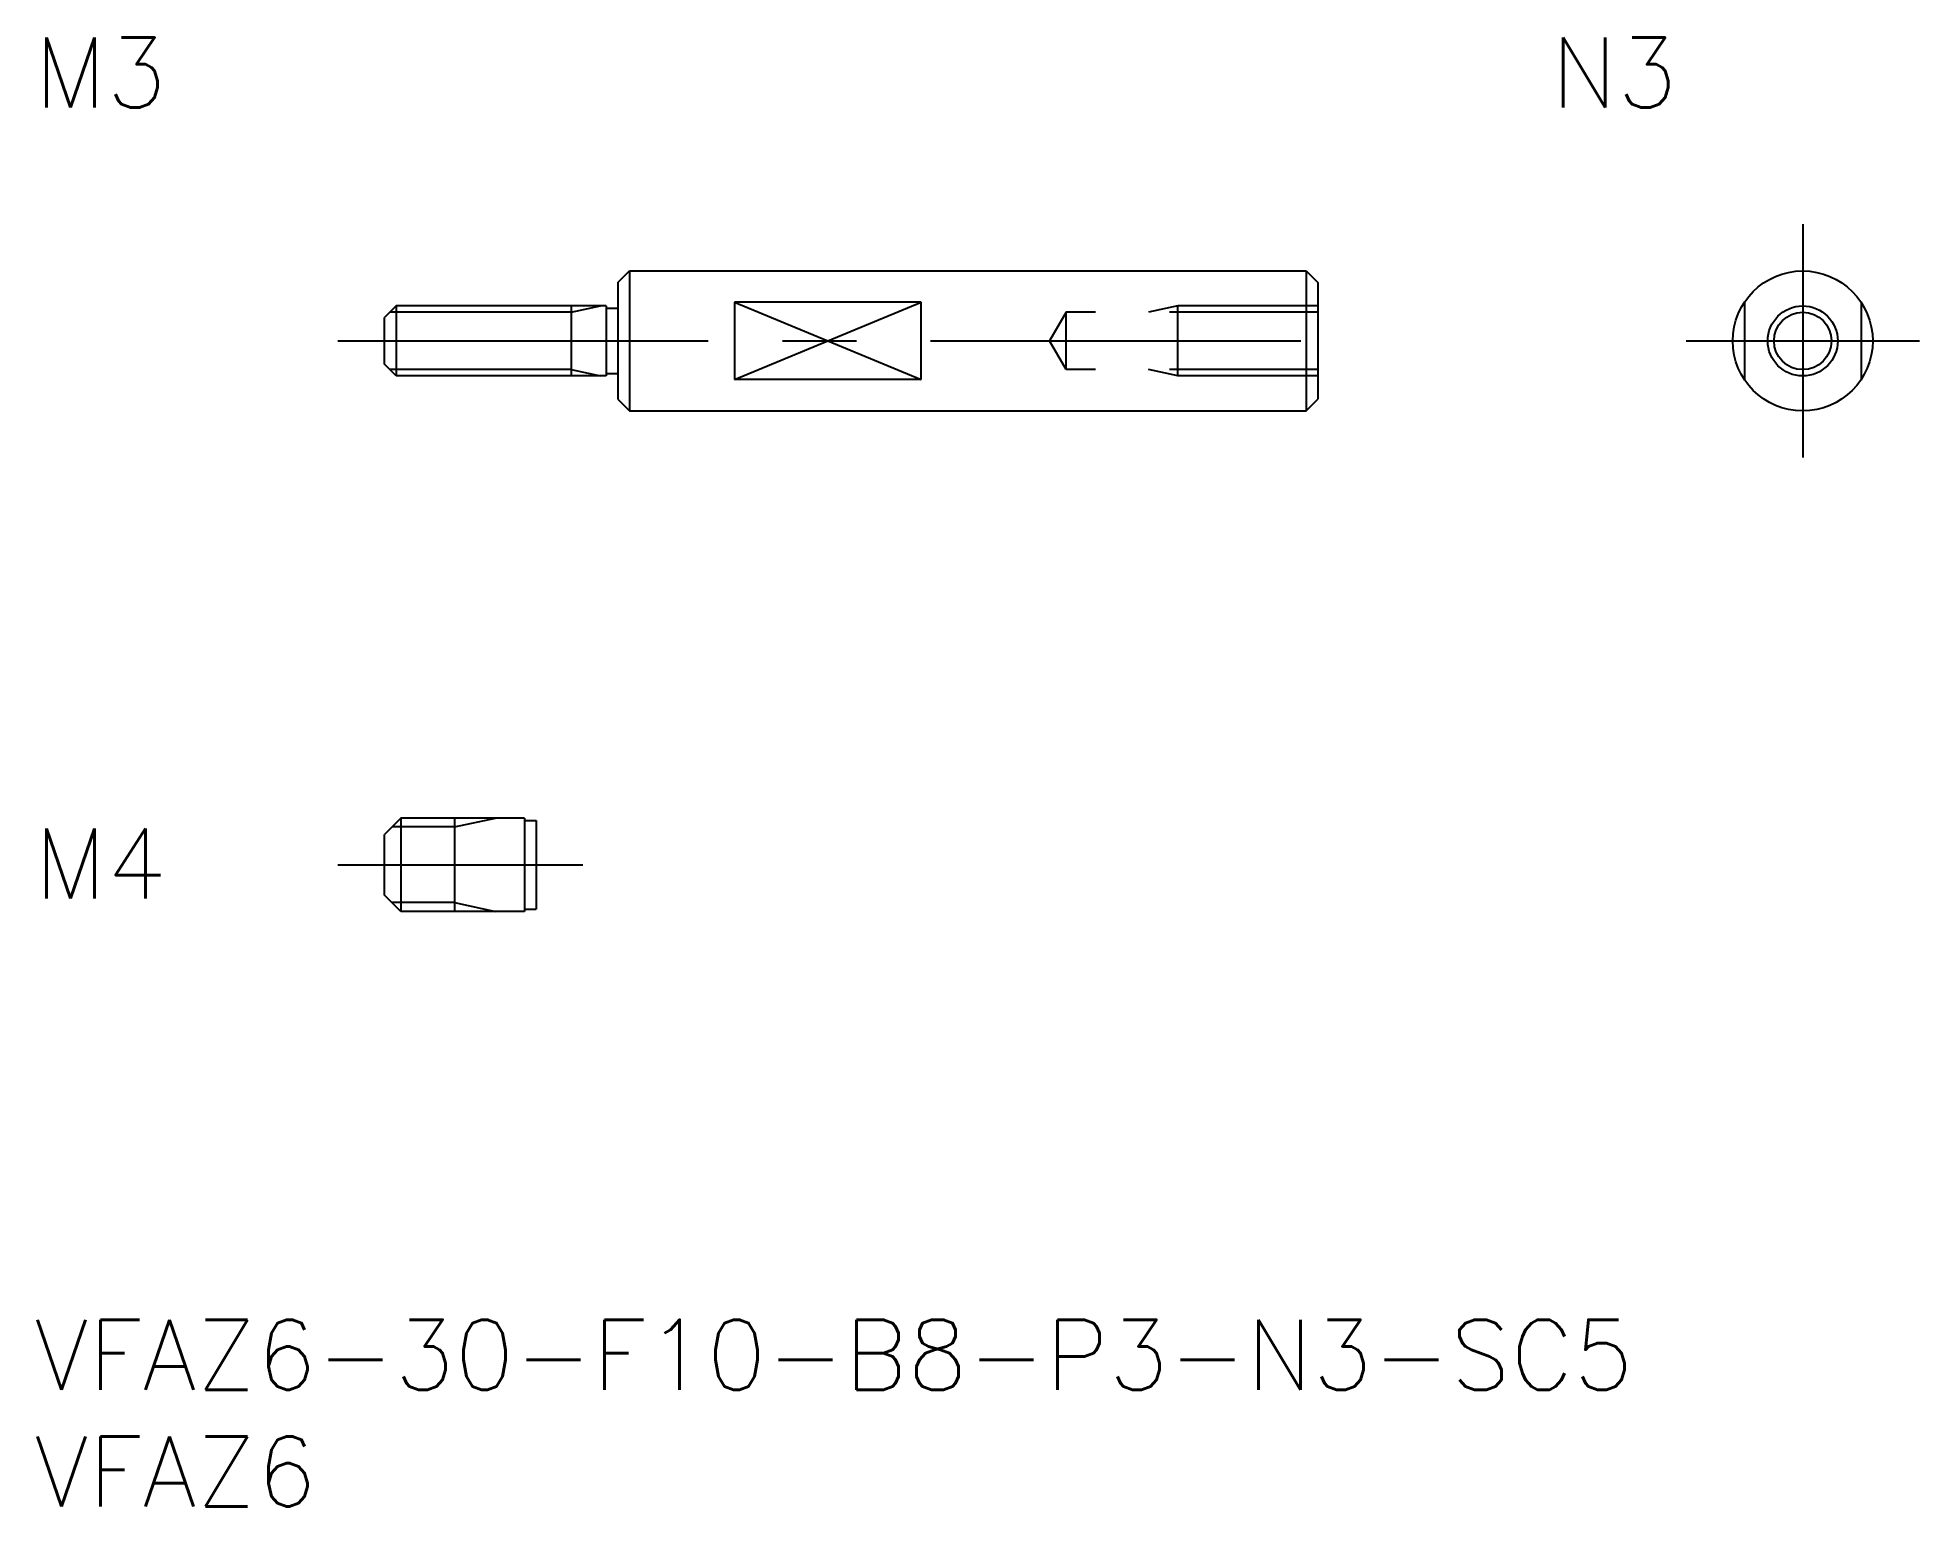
# Model space of a CAD drawing. Extents: x 0.1 to 80.8, y -8 to 55.
import ezdxf

# ---------------------------------------------------------------- set-up
doc = ezdxf.new("R2010")
doc.units = 0
doc.header["$LTSCALE"] = 0.5
doc.linetypes.add('CENTER', pattern=[50.8, 31.75, -6.35, 6.35, -6.35])
doc.linetypes.add('DASHED', pattern=[19.05, 12.7, -6.35])
for name, color, linetype in [('MSM_CENTER', 1, 'CENTER'), ('MSM_CONTINUOUS', 7, 'CONTINUOUS'), ('MSM_DASHED', 4, 'DASHED'), ('MSM_NARROW', 5, 'CONTINUOUS'), ('MSM_PART_NUMBER', 7, 'CONTINUOUS')]:
    doc.layers.add(name, color=color, linetype=linetype)
doc.styles.get("Standard").update_dxf_attribs({"font": 'txt.shx', "height": 1, "bigfont": 'bigfont.shx'})

# ---------------------------------------------------------------- blocks, each defined once
blk = doc.blocks.new('*U6')
at = {"layer": 'MSM_PART_NUMBER'}
blk.add_text('VFAZ6-30-F10-B8-P3-N3-SC5', height=3, dxfattribs=at).set_placement((0, -3))
blk = doc.blocks.new('*U7')
at = {"layer": 'MSM_PART_NUMBER'}
blk.add_text('VFAZ6', height=3, dxfattribs=at).set_placement((0, -8))
blk = doc.blocks.new('*U8')
at = {"layer": 'MSM_PART_NUMBER'}
blk.add_text('M4', height=3, dxfattribs=at).set_placement((0, 18.061))
blk = doc.blocks.new('*U9')
at = {"layer": 'MSM_PART_NUMBER'}
blk.add_text('M3', height=3, dxfattribs=at).set_placement((0, 51.953))
blk = doc.blocks.new('*U10')
at = {"layer": 'MSM_PART_NUMBER'}
blk.add_text('N3', height=3, dxfattribs=at).set_placement((65, 51.953))

msp = doc.modelspace()

# ---------------------------------------------------------------- linework, layer by layer
at = {"layer": 'MSM_CENTER'}
for p, q in [((75.785, 46.953), (75.785, 36.953)), ((13, 41.953), (57, 41.953)), ((70.785, 41.953), (80.785, 41.953)), ((13, 19.5), (23.5, 19.5))]:
    msp.add_line(p, q, dxfattribs=at)
at = {"layer": 'MSM_CONTINUOUS'}
for p, q in [((25, 44.453), (25.5, 44.953)), ((25, 44.453), (25, 39.453)), ((25.5, 44.953), (54.5, 44.953)), ((25.5, 44.953), (25.5, 38.953)), ((54.5, 44.953), (54.5, 38.953)), ((54.5, 44.953), (55, 44.453)), ((55, 44.453), (55, 39.453)), ((30, 43.611), (30, 40.295)), ((38, 43.611), (30, 43.611)), ((38, 40.295), (38, 43.611)), ((15.5, 43.453), (15, 42.953)), ((15, 40.953), (15, 42.953)), ((24.5, 43.453), (15.5, 43.453)), ((15.5, 43.453), (15.5, 40.453)), ((23, 43.453), (23, 40.453)), ((24.5, 43.453), (24.5, 40.453)), ((24.5, 43.353), (25, 43.353)), ((15.5, 40.453), (15, 40.953)), ((24.5, 40.453), (15.5, 40.453)), ((24.5, 40.553), (25, 40.553)), ((38, 40.295), (30, 40.295)), ((25, 39.453), (25.5, 38.953)), ((25.5, 38.953), (54.5, 38.953)), ((54.5, 38.953), (55, 39.453)), ((15.7, 21.5), (15, 20.8)), ((21, 21.5), (15.7, 21.5)), ((15.7, 21.5), (15.7, 17.5)), ((18, 21.5), (18, 17.5)), ((21, 21.5), (21, 17.5)), ((21, 21.4), (21.5, 21.4)), ((21.5, 21.4), (21.5, 17.6)), ((15, 18.2), (15, 20.8)), ((15.7, 17.5), (15, 18.2)), ((21, 17.5), (15.7, 17.5)), ((21, 17.6), (21.5, 17.6))]:
    msp.add_line(p, q, dxfattribs=at)
for radius in [3, 1.23]:
    msp.add_circle((75.785, 41.953), radius, dxfattribs=at)
at = {"layer": 'MSM_DASHED'}
for p, q in [((73.285, 43.611), (73.285, 40.295)), ((78.285, 43.611), (78.285, 40.295)), ((44.21, 43.183), (43.5, 41.953)), ((55, 43.183), (44.21, 43.183)), ((44.21, 40.724), (44.21, 43.183)), ((49, 43.453), (47.75, 43.183)), ((55, 43.453), (49, 43.453)), ((49, 40.453), (49, 43.453)), ((44.21, 40.724), (43.5, 41.953)), ((55, 40.724), (44.21, 40.724)), ((49, 40.453), (47.75, 40.724)), ((55, 40.453), (49, 40.453))]:
    msp.add_line(p, q, dxfattribs=at)
at = {"layer": 'MSM_NARROW'}
for p, q in [((30, 40.295), (38, 43.611)), ((30, 43.611), (38, 40.295)), ((23, 43.183), (15.23, 43.183)), ((23, 43.183), (24.25, 43.453)), ((23, 40.724), (15.23, 40.724)), ((23, 40.724), (24.25, 40.453)), ((18, 21.121), (15.321, 21.121)), ((18, 21.121), (19.75, 21.5)), ((18, 17.879), (15.321, 17.879)), ((18, 17.879), (19.75, 17.5))]:
    msp.add_line(p, q, dxfattribs=at)
msp.add_circle((75.785, 41.953), 1.5, dxfattribs=at)

# ---------------------------------------------------------------- block references
at = {"layer": 'MSM_CONTINUOUS'}
for name in ['*U9', '*U10', '*U8', '*U6', '*U7']:
    msp.add_blockref(name, (0, 0), dxfattribs=at)

doc.saveas('drawing.dxf')
